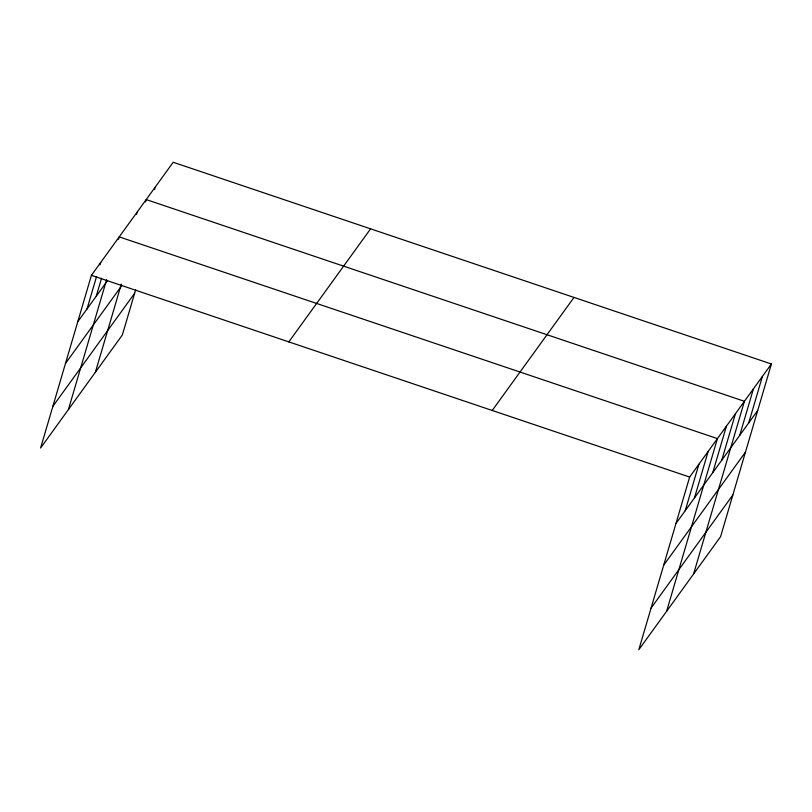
<?xml version="1.0" encoding="UTF-8"?>
<svg xmlns="http://www.w3.org/2000/svg" width="812" height="812" viewBox="0 0 812 812"><rect width="100%" height="100%" fill="white"/><g stroke="black" fill="none" stroke-linecap="round" stroke-linejoin="round"><path stroke-width="1.22" d="M771.4 363.989L689.642 477.04L638.811 649.732L720.579 536.681L771.4 363.989L173.189 162.268L91.421 275.319L40.6 448.011L122.358 334.96L135.675 289.732M87.016 308.976L96.486 276.801M99.988 264.885L100.688 262.509M96.283 296.157L101.541 278.293M68.401 409.573L106.605 279.775M118.522 239.266L119.222 236.881L717.432 438.602L666.611 611.294M136.507 214.398L137.208 212.013M95.38 372.261L121.323 284.129M145.5 201.965L146.211 199.579L744.421 401.301L693.59 573.982M154.503 189.521L155.204 187.146M685.226 510.697L698.899 464.231M694.493 497.878L708.165 451.421M712.753 472.635L726.425 426.168M721.746 460.201L735.428 413.734M739.732 435.333L753.414 388.867M748.735 422.89L762.407 376.433M77.749 321.785L107.62 280.475M65.488 363.441L121.658 285.783M52.861 406.355L134.619 293.305M288.839 341.882L370.597 228.842M492.224 410.476L573.993 297.425M675.96 523.507L757.728 410.456M663.698 565.162L745.467 452.111M651.072 608.076L732.83 495.026M91.421 275.319L689.642 477.04"/></g></svg>
